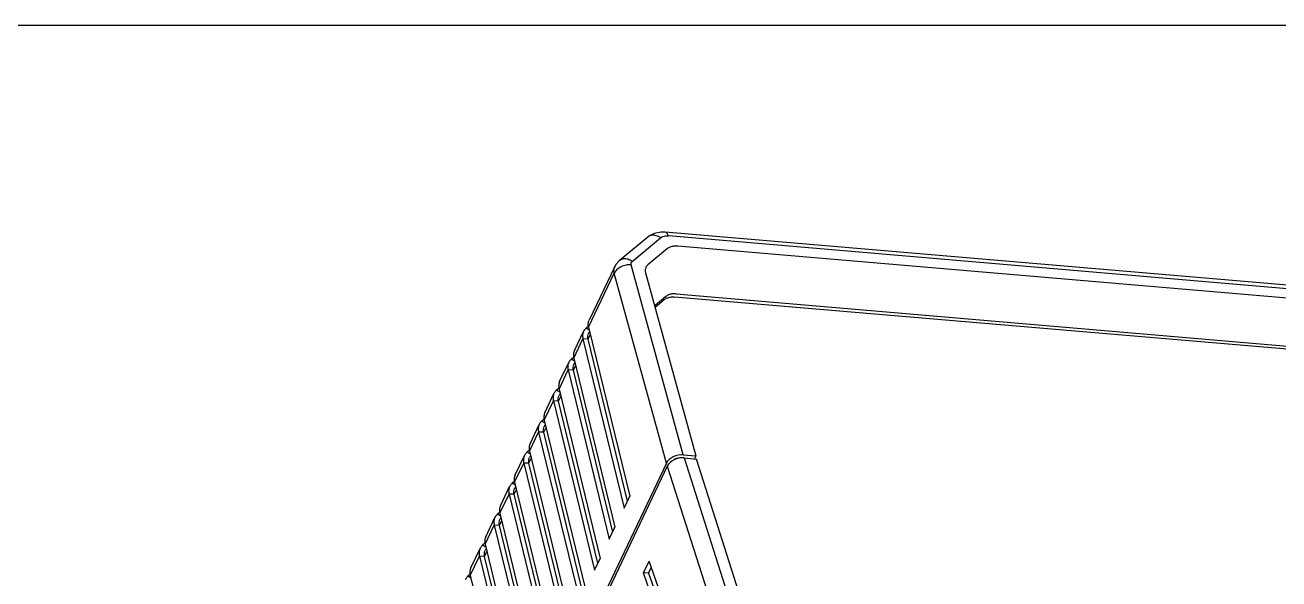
# Model space of a CAD drawing. Header units: millimetres. Extents: x 14276 to 15242, y -9916 to -8542.
# Drawn here: x 14928.6 to 15067.9, y -9294.6 to -9233 of the extents above; entities that cross this region are included whole.
import ezdxf

# ---------------------------------------------------------------- set-up
doc = ezdxf.new("R2010")
doc.units = ezdxf.units.MM

# ---------------------------------------------------------------- blocks, each defined once
blk = doc.blocks.new('u9')
at = {"color": 7, "linetype": 'Continuous'}
for p, q in [((-240.753, 49.003), (-179.313, 177.933)), ((-240.659, 48.66), (-179.233, 177.56)), ((-238.667, 60.874), (-245.335, 79.831)), ((-244.773, 79.839), (-238.098, 60.863)), ((-218.871, 61.13), (-223.439, 79.927)), ((-245.397, 78.521), (-238.724, 59.549)), ((-224.831, 77.006), (-220.461, 59.026)), ((-219.888, 58.996), (-224.456, 77.793)), ((-220.513, 57.683), (-225.081, 76.479)), ((-221.53, 55.549), (-226.098, 74.346)), ((-240.753, 49.003), (-248.251, 72.533)), ((-222.156, 54.236), (-226.724, 73.032)), ((-226.473, 73.558), (-222.104, 55.579)), ((-242.624, 48.088), (-250.122, 71.617)), ((-251.234, 70.897), (-244.003, 48.206)), ((-228.116, 70.111), (-223.747, 52.131)), ((-223.173, 52.102), (-227.741, 70.898)), ((-223.799, 50.788), (-228.367, 69.585)), ((-224.816, 48.655), (-229.384, 67.451)), ((-225.442, 47.341), (-230.01, 66.138)), ((-229.759, 66.664), (-225.39, 48.684)), ((-227.084, 43.894), (-231.653, 62.69)), ((-231.402, 63.216), (-227.032, 45.237)), ((-226.459, 45.207), (-231.027, 64.004)), ((-218.949, 61.454), (-218.601, 61.236)), ((-238.667, 60.874), (-238.968, 60.243)), ((-238.098, 60.863), (-238.724, 59.549)), ((-238.667, 60.874), (-238.098, 60.863)), ((-232.669, 60.556), (-233.295, 59.243)), ((-228.101, 41.76), (-232.669, 60.556)), ((-218.937, 60.297), (-219.953, 58.163)), ((-218.871, 61.13), (-219.888, 58.996)), ((-218.861, 61.014), (-218.601, 61.236)), ((-228.727, 40.447), (-233.295, 59.243)), ((-233.045, 59.769), (-228.675, 41.79)), ((-220.461, 59.026), (-220.72, 58.484)), ((-220.461, 59.026), (-219.888, 58.996)), ((-234.312, 57.109), (-234.938, 55.796)), ((-229.744, 38.313), (-234.312, 57.109)), ((-220.513, 57.683), (-221.53, 55.549)), ((-220.626, 58.147), (-220.512, 58.385)), ((-220.592, 58.006), (-220.244, 57.788)), ((-220.504, 57.567), (-220.244, 57.788)), ((-230.37, 36.999), (-234.938, 55.796)), ((-234.687, 56.322), (-230.318, 38.342)), ((-220.579, 56.85), (-221.596, 54.716)), ((-222.104, 55.579), (-222.362, 55.037)), ((-222.269, 54.699), (-222.155, 54.938)), ((-222.235, 54.559), (-221.887, 54.341)), ((-222.146, 54.119), (-221.887, 54.341)), ((-222.104, 55.579), (-221.53, 55.549)), ((-235.955, 53.662), (-236.581, 52.349)), ((-231.387, 34.865), (-235.955, 53.662)), ((-222.222, 53.403), (-223.239, 51.269)), ((-222.156, 54.236), (-223.173, 52.102)), ((-232.014, 33.556), (-236.581, 52.349)), ((-236.33, 52.875), (-231.961, 34.895)), ((-223.747, 52.131), (-224.005, 51.589)), ((-223.747, 52.131), (-223.173, 52.102)), ((-223.799, 50.788), (-224.816, 48.655)), ((-223.912, 51.252), (-223.798, 51.491)), ((-223.878, 51.112), (-223.53, 50.894)), ((-223.789, 50.672), (-223.53, 50.894)), ((-223.865, 49.955), (-224.882, 47.822)), ((-242.624, 48.088), (-244.003, 48.206)), ((-238.327, 27.533), (-243.909, 47.862)), ((-242.53, 47.745), (-243.909, 47.862)), ((-242.53, 47.745), (-236.738, 26.652)), ((-240.659, 48.66), (-234.868, 27.568)), ((-225.39, 48.684), (-225.648, 48.142)), ((-225.554, 47.805), (-225.441, 48.043)), ((-225.52, 47.665), (-225.173, 47.447)), ((-225.432, 47.225), (-225.173, 47.447)), ((-225.39, 48.684), (-224.816, 48.655)), ((-225.508, 46.508), (-226.525, 44.374)), ((-225.442, 47.341), (-226.459, 45.207)), ((-227.032, 45.237), (-227.291, 44.695)), ((-227.197, 44.358), (-227.083, 44.596)), ((-227.032, 45.237), (-226.459, 45.207)), ((-241.731, 29.868), (-406.527, 43.929)), ((-406.363, 44.274), (-241.567, 30.212)), ((-227.084, 43.894), (-228.101, 41.76)), ((-227.163, 44.217), (-226.815, 43.999)), ((-227.075, 43.777), (-226.815, 43.999)), ((-228.675, 41.79), (-228.933, 41.248)), ((-228.675, 41.79), (-228.101, 41.76)), ((-227.15, 43.061), (-228.167, 40.927)), ((-228.727, 40.447), (-229.744, 38.313)), ((-228.84, 40.91), (-228.726, 41.149)), ((-228.806, 40.77), (-228.458, 40.552)), ((-228.718, 40.33), (-228.458, 40.552)), ((-228.793, 39.614), (-229.81, 37.48)), ((-408.866, 37.757), (-240.872, 23.423)), ((-408.547, 38.78), (-241.906, 24.561)), ((-230.318, 38.342), (-230.576, 37.8)), ((-230.483, 37.463), (-230.369, 37.702)), ((-230.318, 38.342), (-229.744, 38.313)), ((-408.515, 37.343), (-240.521, 23.009)), ((-230.37, 36.999), (-231.387, 34.865)), ((-230.449, 37.323), (-230.101, 37.105)), ((-230.36, 36.883), (-230.101, 37.105)), ((-231.961, 34.895), (-232.219, 34.353)), ((-231.961, 34.895), (-231.387, 34.865)), ((-230.436, 36.166), (-231.453, 34.032)), ((-232.014, 33.556), (-234.868, 27.568)), ((-232.125, 34.016), (-232.012, 34.254)), ((-232.091, 33.876), (-231.744, 33.657)), ((-232.004, 33.435), (-231.744, 33.657)), ((-234.923, 26.811), (-232.075, 32.789)), ((-240.578, 30.159), (-239.393, 31.171)), ((-239.384, 31.384), (-240.414, 30.504)), ((-239.393, 31.171), (-239.35, 31.261)), ((-240.76, 24.836), (-238.583, 26.644)), ((-236.853, 26.253), (-240.013, 23.629)), ((-238.577, 23.555), (-235.417, 26.179)), ((-240.521, 23.009), (-240.521, 23.009))]:
    blk.add_line(p, q, dxfattribs=at)
for points in [[(-235.417, 26.179), (-235.067, 26.562), (-234.922, 26.814)], [(-240.521, 23.009), (-240.086, 23), (-239.299, 23.15), (-238.642, 23.503), (-238.577, 23.555)]]:
    blk.add_lwpolyline(points, dxfattribs=at)
for centre, radius, start, end in [((-246.672, 49.182), 3.062, 334.47588, 341.01991), ((-239.996, 31.877), 0.927, 310.51717, 315.51087)]:
    blk.add_arc(centre, radius, start, end, dxfattribs=at)
for centre, start_param, end_param in [((-242.133, 49.123), -2.1057169, -0.5368232), ((-242.039, 48.78), 4.1774684, 5.7463621)]:
    blk.add_ellipse(centre, major_axis=(1.438, 0.426), ratio=0.6610825, start_param=start_param, end_param=end_param, dxfattribs=at)
for points, start_tangent, end_tangent in [([(-218.601, 61.236), (-218.394, 61.466)], (0.7601782, 0.6497146), (0.5642626, 0.8255953)), ([(-218.394, 61.466), (-218.33, 61.573), (-218.311, 61.611)], (0.5642626, 0.8255953), (0.4292922, 0.9031657)), ([(-218.937, 60.297), (-218.834, 60.671), (-218.87, 61.13)], (0.429283, 0.90317), (-0.236152, 0.9717161)), ([(-220.461, 59.026), (-220.433, 58.673), (-220.512, 58.385)], (0.236152, -0.9717161), (-0.4292876, -0.9031678)), ([(-219.954, 58.163), (-219.851, 58.537), (-219.887, 58.996)], (0.4292922, 0.9031657), (-0.236152, 0.9717161)), ([(-220.579, 56.85), (-220.477, 57.223), (-220.513, 57.683)], (0.429283, 0.90317), (-0.236152, 0.9717161)), ([(-220.244, 57.788), (-220.037, 58.018)], (0.7601782, 0.6497146), (0.5642626, 0.8255953)), ([(-220.037, 58.018), (-219.973, 58.125), (-219.954, 58.163)], (0.5642626, 0.8255953), (0.4292922, 0.9031657)), ([(-222.104, 55.579), (-222.076, 55.225), (-222.155, 54.938)], (0.236152, -0.9717161), (-0.4292876, -0.9031678)), ([(-221.887, 54.341), (-221.68, 54.571)], (0.7601782, 0.6497146), (0.5642626, 0.8255953)), ([(-221.68, 54.571), (-221.615, 54.678), (-221.596, 54.716)], (0.5642626, 0.8255953), (0.4292922, 0.9031657)), ([(-221.596, 54.716), (-221.494, 55.09), (-221.53, 55.549)], (0.4292922, 0.9031657), (-0.236152, 0.9717161)), ([(-222.222, 53.403), (-222.119, 53.776), (-222.156, 54.236)], (0.429283, 0.90317), (-0.236152, 0.9717161)), ([(-223.747, 52.131), (-223.719, 51.778), (-223.798, 51.491)], (0.236152, -0.9717161), (-0.4292876, -0.9031678)), ([(-223.239, 51.269), (-223.136, 51.642), (-223.173, 52.102)], (0.4292922, 0.9031657), (-0.236152, 0.9717161)), ([(-223.865, 49.955), (-223.762, 50.329), (-223.798, 50.788)], (0.429283, 0.90317), (-0.236152, 0.9717161)), ([(-223.53, 50.894), (-223.323, 51.124)], (0.7601782, 0.6497146), (0.5642626, 0.8255953)), ([(-223.323, 51.124), (-223.258, 51.231), (-223.239, 51.269)], (0.5642626, 0.8255953), (0.4292922, 0.9031657)), ([(-241.975, 48.077), (-242.171, 48.053), (-242.361, 48.055)], (-0.9815533, -0.1911889), (-0.9963794, 0.085018)), ([(-241.183, 48.522), (-241.283, 48.416), (-241.428, 48.301), (-241.596, 48.204), (-241.781, 48.129), (-241.975, 48.077)], (-0.6284946, -0.7778139), (-0.9815533, -0.1911889)), ([(-225.39, 48.684), (-225.362, 48.331), (-225.441, 48.043)], (0.236152, -0.9717161), (-0.4292876, -0.9031678)), ([(-225.173, 47.447), (-224.965, 47.677)], (0.7601782, 0.6497146), (0.5642626, 0.8255953)), ([(-224.965, 47.677), (-224.901, 47.783), (-224.882, 47.822)], (0.5642626, 0.8255953), (0.4292922, 0.9031657)), ([(-224.882, 47.822), (-224.779, 48.195), (-224.815, 48.654)], (0.4292922, 0.9031657), (-0.236152, 0.9717161)), ([(-225.508, 46.508), (-225.405, 46.882), (-225.441, 47.341)], (0.429283, 0.90317), (-0.236152, 0.9717161)), ([(-227.032, 45.237), (-227.005, 44.883), (-227.083, 44.596)], (0.236152, -0.9717161), (-0.4292876, -0.9031678)), ([(-226.525, 44.374), (-226.422, 44.748), (-226.458, 45.207)], (0.4292922, 0.9031657), (-0.236152, 0.9717161)), ([(-227.151, 43.061), (-227.048, 43.434), (-227.084, 43.894)], (0.429283, 0.90317), (-0.236152, 0.9717161)), ([(-226.815, 43.999), (-226.608, 44.229)], (0.7601782, 0.6497146), (0.5642626, 0.8255953)), ([(-226.608, 44.229), (-226.544, 44.336), (-226.525, 44.374)], (0.5642626, 0.8255953), (0.4292922, 0.9031657)), ([(-228.675, 41.79), (-228.647, 41.436), (-228.726, 41.149)], (0.236152, -0.9717161), (-0.4292876, -0.9031678)), ([(-228.793, 39.614), (-228.691, 39.987), (-228.727, 40.447)], (0.429283, 0.90317), (-0.236152, 0.9717161)), ([(-228.458, 40.552), (-228.251, 40.782)], (0.7601782, 0.6497146), (0.5642626, 0.8255953)), ([(-228.251, 40.782), (-228.186, 40.889), (-228.167, 40.927)], (0.5642626, 0.8255953), (0.4292922, 0.9031657)), ([(-228.167, 40.927), (-228.065, 41.3), (-228.101, 41.76)], (0.4292922, 0.9031657), (-0.236152, 0.9717161)), ([(-230.318, 38.342), (-230.29, 37.989), (-230.369, 37.702)], (0.236152, -0.9717161), (-0.4292876, -0.9031678)), ([(-229.81, 37.48), (-229.707, 37.853), (-229.744, 38.313)], (0.4292922, 0.9031657), (-0.236152, 0.9717161)), ([(-230.436, 36.166), (-230.333, 36.54), (-230.37, 36.999)], (0.429283, 0.90317), (-0.236152, 0.9717161)), ([(-230.101, 37.105), (-229.894, 37.335)], (0.7601782, 0.6497146), (0.5642626, 0.8255953)), ([(-229.894, 37.335), (-229.829, 37.442), (-229.81, 37.48)], (0.5642626, 0.8255953), (0.4292922, 0.9031657)), ([(-231.961, 34.895), (-231.933, 34.542), (-232.012, 34.254)], (0.236152, -0.9717161), (-0.4292876, -0.9031678)), ([(-231.453, 34.032), (-231.35, 34.406), (-231.386, 34.865)], (0.4292922, 0.9031657), (-0.236152, 0.9717161)), ([(-232.014, 33.556), (-231.98, 33.13), (-232.075, 32.789)], (0.236152, -0.9717161), (-0.4293137, -0.9031555)), ([(-231.744, 33.657), (-231.536, 33.888)], (0.7601782, 0.6497146), (0.5642626, 0.8255953)), ([(-231.536, 33.888), (-231.472, 33.994), (-231.453, 34.032)], (0.5642626, 0.8255953), (0.4292922, 0.9031657)), ([(-241.731, 29.868), (-241.282, 29.874)], (0.9963794, -0.085018), (0.9922086, 0.1245878)), ([(-241.117, 30.219), (-241.567, 30.212)], (-0.9922086, -0.1245878), (-0.9963794, 0.085018)), ([(-241.282, 29.874), (-240.889, 29.974), (-240.578, 30.159)], (0.9922086, 0.1245878), (0.7601782, 0.6497146)), ([(-240.725, 30.318), (-241.117, 30.219)], (-0.9267166, -0.375761), (-0.9922086, -0.1245878)), ([(-240.414, 30.504), (-240.725, 30.318)], (-0.7601782, -0.6497146), (-0.9267166, -0.375761)), ([(-238.583, 26.644), (-238.379, 26.891), (-238.357, 26.937)], (0.7693505, 0.6388269), (0.4055205, 0.914086)), ([(-238.357, 26.937), (-238.292, 27.195), (-238.327, 27.533)], (0.4055205, 0.914086), (-0.2647799, 0.9643089)), ([(-236.738, 26.652), (-236.726, 26.594), (-236.721, 26.537), (-236.724, 26.482), (-236.735, 26.43), (-236.754, 26.38), (-236.78, 26.333), (-236.813, 26.291), (-236.853, 26.253)], (0.2647799, -0.9643089), (-0.7693645, -0.63881)), ([(-236.738, 26.652), (-236.169, 26.672), (-235.614, 26.853), (-235.157, 27.168), (-234.868, 27.568)], (0.9932537, -0.1159616), (0.406839, 0.9134999)), ([(-234.868, 27.568), (-234.837, 27.409), (-234.826, 27.253), (-234.837, 27.102), (-234.867, 26.958), (-234.919, 26.821), (-234.922, 26.814)], (0.2466751, -0.9690982), (-0.4280353, -0.903762)), ([(-236.853, 26.253), (-236.367, 26.021), (-235.882, 25.981), (-235.469, 26.139), (-235.417, 26.179)], (0.8235249, -0.5672801), (0.7671783, 0.6414339)), ([(-241.906, 24.561), (-241.458, 24.566), (-241.066, 24.66), (-240.76, 24.836)], (0.9963799, -0.0850128), (0.7693563, 0.6388199)), ([(-240.013, 23.629), (-240.243, 23.497), (-240.536, 23.427), (-240.872, 23.423)], (-0.7690415, -0.6391989), (-0.996377, 0.0850459)), ([(-240.872, 23.423), (-240.71, 23.116), (-240.521, 23.009)], (0.3145932, -0.9492266), (0.9928492, -0.1193756)), ([(-240.013, 23.629), (-239.527, 23.397), (-239.042, 23.357), (-238.629, 23.515), (-238.577, 23.555)], (0.8235251, -0.5672798), (0.7677681, 0.6407278))]:
    blk.add_spline(points, degree=3, dxfattribs=dict(at, start_tangent=start_tangent, end_tangent=end_tangent))
at = {"layer": 'Defpoints', "color": 2}
blk.add_lwpolyline([(-482.95, 682.96), (0, 682.96), (0, 0), (-482.95, 0)], close=True, dxfattribs=at)

msp = doc.modelspace()

# ---------------------------------------------------------------- block references
at = {"rotation": 180}
msp.add_blockref('u9', (14759.21, -9233.04), dxfattribs=at)

doc.saveas('drawing.dxf')
